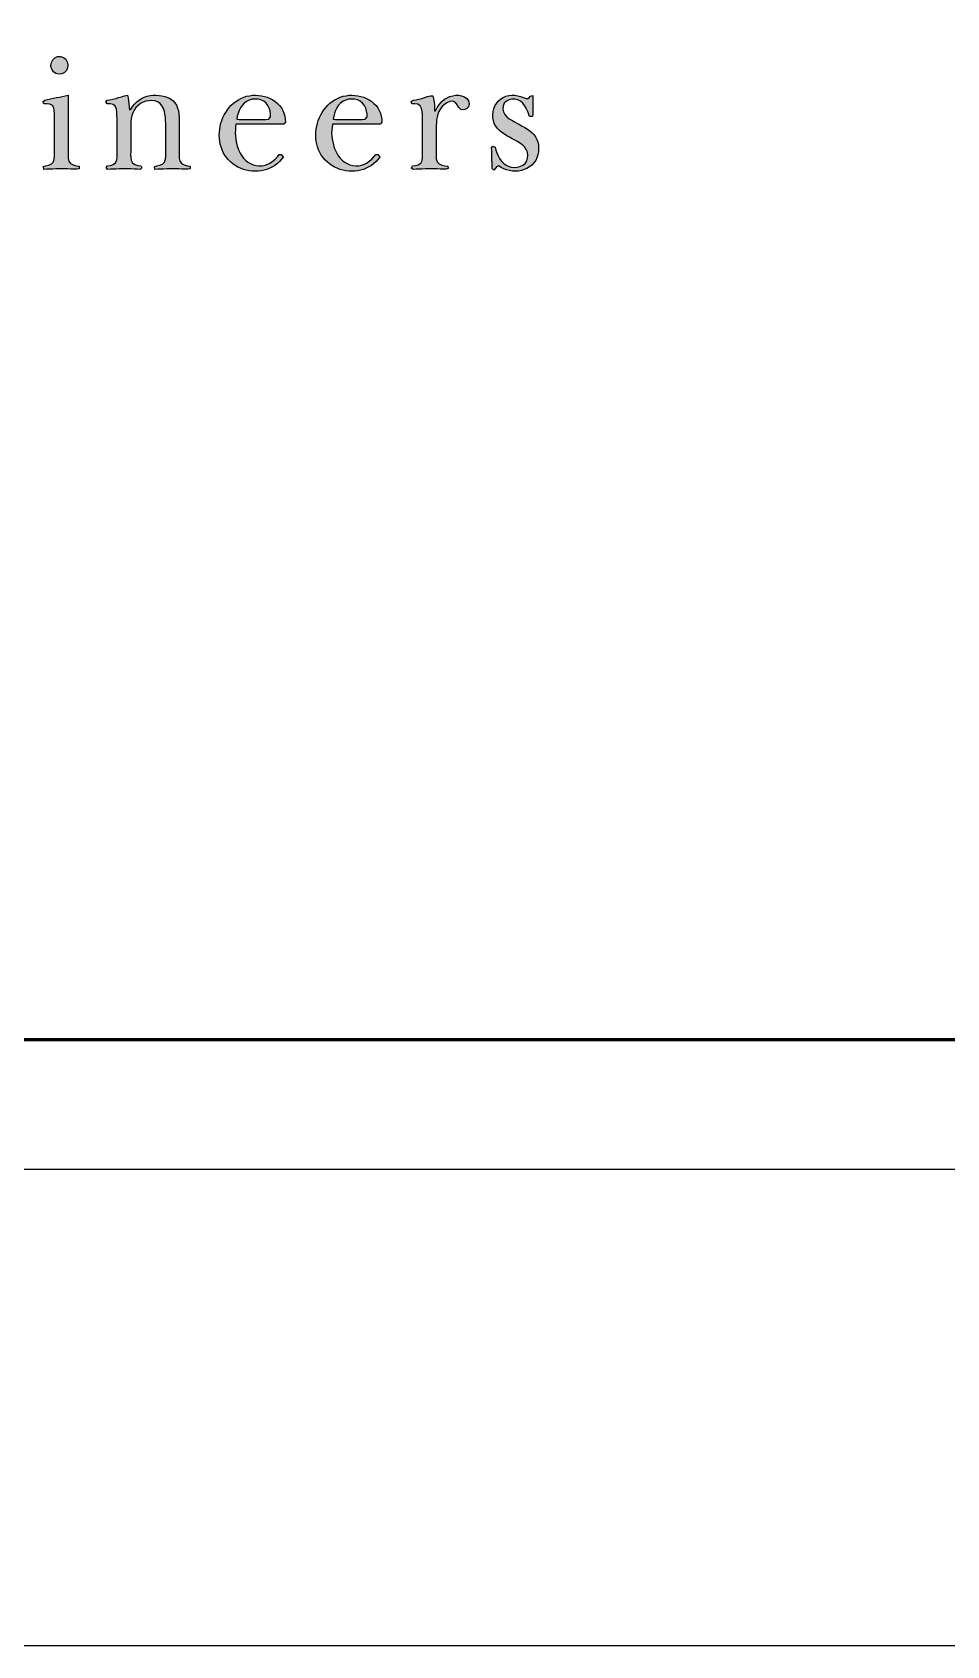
# Model space of a CAD drawing. Header units: millimetres. Extents: x 44 to 16922, y -171 to 5129.
# Drawn here: x 6620.97 to 6642.08, y 1810.74 to 1847.99 of the extents above; entities that cross this region are included whole.
import ezdxf

# ---------------------------------------------------------------- set-up
doc = ezdxf.new("R2010")
doc.units = ezdxf.units.MM
doc.layers.add('CDC-KHUNGTEN', color=7, linetype='Continuous')
doc.layers.add('Form$1$AA-BORD-FORM', color=7, linetype='Continuous')

# ---------------------------------------------------------------- blocks, each defined once
blk = doc.blocks.new('Form$1$SAMOO')
at = {"layer": 'CDC-KHUNGTEN'}
h = blk.add_hatch(color=7, dxfattribs=at)
h.paths.add_polyline_path([(56.28, -11.745), (56.28, -11.825), (56.28, -11.905), (56.28, -11.985), (56.28, -12.065), (56.28, -12.145), (56.28, -12.225), (56.28, -12.305), (56.28, -12.385), (56.28, -12.465), (56.28, -12.545), (56.28, -12.625), (56.28, -12.705), (56.28, -12.785), (56.28, -12.865), (56.28, -12.946), (56.28, -13.026), (56.28, -13.106), (56.28, -13.186), (56.281, -13.266), (56.282, -13.346), (56.286, -13.426), (56.303, -13.504), (56.347, -13.57), (56.416, -13.608), (56.494, -13.627), (56.573, -13.636), (56.578, -13.712), (56.511, -13.724), (56.431, -13.721), (56.351, -13.717), (56.271, -13.714), (56.191, -13.711), (56.111, -13.709), (56.031, -13.711), (55.951, -13.714), (55.871, -13.717), (55.791, -13.721), (55.711, -13.723), (55.631, -13.726), (55.626, -13.651), (55.69, -13.63), (55.769, -13.614), (55.841, -13.581), (55.891, -13.52), (55.912, -13.443), (55.917, -13.363), (55.918, -13.283), (55.919, -13.203), (55.919, -13.123), (55.919, -13.043), (55.919, -12.963), (55.919, -12.883), (55.919, -12.803), (55.919, -12.723), (55.919, -12.643), (55.919, -12.563), (55.919, -12.483), (55.918, -12.403), (55.917, -12.323), (55.915, -12.243), (55.912, -12.163), (55.904, -12.083), (55.865, -12.015), (55.792, -11.982), (55.713, -11.972), (55.633, -11.972), (55.609, -11.917), (55.655, -11.874), (55.733, -11.858), (55.811, -11.842), (55.89, -11.826), (55.968, -11.809), (56.047, -11.793), (56.125, -11.777), (56.203, -11.761)])
h.paths.add_polyline_path([(55.821, -10.947), (55.834, -10.868), (55.87, -10.797), (55.927, -10.742), (56, -10.71), (56.08, -10.707), (56.155, -10.732), (56.217, -10.782), (56.258, -10.85), (56.275, -10.928), (56.269, -11.008), (56.237, -11.081), (56.184, -11.14), (56.113, -11.177), (56.034, -11.183), (55.957, -11.162), (55.892, -11.117), (55.845, -11.052), (55.823, -10.976)])
for points in [[(59.249, -13.184), (59.248, -13.264), (59.248, -13.344), (59.252, -13.424), (59.268, -13.502), (59.312, -13.568), (59.381, -13.607), (59.459, -13.627), (59.538, -13.636), (59.545, -13.71), (59.482, -13.724), (59.402, -13.721), (59.322, -13.718), (59.242, -13.714), (59.162, -13.711), (59.082, -13.709), (59.002, -13.711), (58.922, -13.714), (58.842, -13.717), (58.762, -13.72), (58.682, -13.723), (58.602, -13.726), (58.59, -13.657), (58.649, -13.631), (58.728, -13.617), (58.802, -13.587), (58.856, -13.53), (58.88, -13.454), (58.887, -13.374), (58.888, -13.294), (58.887, -13.214), (58.887, -13.134), (58.887, -13.054), (58.887, -12.974), (58.887, -12.894), (58.887, -12.814), (58.887, -12.734), (58.887, -12.654), (58.887, -12.573), (58.887, -12.493), (58.884, -12.413), (58.879, -12.334), (58.869, -12.254), (58.852, -12.176), (58.827, -12.1), (58.789, -12.03), (58.737, -11.969), (58.671, -11.924), (58.595, -11.898), (58.516, -11.888), (58.436, -11.891), (58.358, -11.906), (58.282, -11.932), (58.211, -11.969), (58.148, -12.018), (58.093, -12.076), (58.046, -12.141), (58.009, -12.212), (57.982, -12.287), (57.964, -12.365), (57.954, -12.444), (57.953, -12.524), (57.953, -12.604), (57.953, -12.684), (57.953, -12.765), (57.953, -12.845), (57.953, -12.925), (57.953, -13.005), (57.953, -13.085), (57.953, -13.165), (57.953, -13.245), (57.952, -13.325), (57.954, -13.405), (57.966, -13.484), (58.002, -13.554), (58.067, -13.6), (58.144, -13.623), (58.223, -13.634), (58.251, -13.688), (58.208, -13.725), (58.128, -13.722), (58.048, -13.719), (57.968, -13.715), (57.889, -13.712), (57.808, -13.709), (57.728, -13.71), (57.648, -13.713), (57.568, -13.716), (57.489, -13.719), (57.409, -13.722), (57.329, -13.725), (57.295, -13.679), (57.332, -13.633), (57.411, -13.622), (57.488, -13.597), (57.55, -13.548), (57.581, -13.475), (57.591, -13.396), (57.593, -13.316), (57.592, -13.235), (57.592, -13.155), (57.592, -13.075), (57.592, -12.995), (57.592, -12.915), (57.592, -12.835), (57.592, -12.755), (57.592, -12.675), (57.592, -12.595), (57.592, -12.515), (57.591, -12.435), (57.589, -12.355), (57.586, -12.275), (57.581, -12.195), (57.571, -12.116), (57.542, -12.041), (57.483, -11.99), (57.405, -11.974), (57.325, -11.973), (57.287, -11.931), (57.32, -11.879), (57.399, -11.866), (57.477, -11.848), (57.554, -11.828), (57.631, -11.806), (57.708, -11.784), (57.785, -11.764), (57.864, -11.746), (57.882, -11.816), (57.893, -11.895), (57.903, -11.974), (57.914, -12.053), (57.925, -12.133), (57.961, -12.108), (58.006, -12.041), (58.056, -11.979), (58.113, -11.923), (58.175, -11.873), (58.243, -11.831), (58.316, -11.797), (58.392, -11.772), (58.47, -11.756), (58.55, -11.747), (58.63, -11.745), (58.71, -11.749), (58.789, -11.759), (58.867, -11.776), (58.942, -11.803), (59.013, -11.84), (59.077, -11.889), (59.131, -11.947), (59.174, -12.014), (59.207, -12.088), (59.229, -12.165), (59.242, -12.244), (59.248, -12.323), (59.249, -12.403), (59.249, -12.483), (59.249, -12.563), (59.249, -12.643), (59.249, -12.724), (59.249, -12.804), (59.249, -12.884), (59.249, -12.964), (59.249, -13.044), (59.249, -13.124)], [(65.751, -12.659), (65.751, -12.579), (65.751, -12.499), (65.75, -12.419), (65.748, -12.339), (65.744, -12.259), (65.737, -12.179), (65.721, -12.101), (65.687, -12.029), (65.622, -11.984), (65.543, -11.973), (65.463, -11.973), (65.445, -11.911), (65.497, -11.879), (65.576, -11.866), (65.654, -11.849), (65.731, -11.828), (65.808, -11.805), (65.885, -11.782), (65.962, -11.759), (66.024, -11.765), (66.042, -11.843), (66.055, -11.922), (66.064, -12.002), (66.069, -12.082), (66.07, -12.162), (66.092, -12.165), (66.127, -12.093), (66.17, -12.025), (66.218, -11.962), (66.274, -11.905), (66.337, -11.854), (66.405, -11.813), (66.478, -11.781), (66.555, -11.759), (66.634, -11.747), (66.714, -11.745), (66.793, -11.757), (66.868, -11.785), (66.933, -11.831), (66.979, -11.896), (66.994, -11.974), (66.977, -12.051), (66.927, -12.112), (66.852, -12.139), (66.775, -12.123), (66.717, -12.069), (66.676, -12.001), (66.628, -11.937), (66.555, -11.906), (66.476, -11.915), (66.402, -11.944), (66.335, -11.988), (66.276, -12.042), (66.226, -12.104), (66.188, -12.175), (66.16, -12.25), (66.14, -12.327), (66.126, -12.406), (66.118, -12.486), (66.114, -12.566), (66.112, -12.646), (66.112, -12.726), (66.112, -12.806), (66.112, -12.886), (66.112, -12.966), (66.112, -13.046), (66.112, -13.126), (66.111, -13.206), (66.111, -13.286), (66.111, -13.366), (66.116, -13.446), (66.138, -13.523), (66.19, -13.582), (66.263, -13.614), (66.341, -13.629), (66.421, -13.636), (66.435, -13.703), (66.378, -13.724), (66.298, -13.722), (66.218, -13.718), (66.138, -13.715), (66.058, -13.712), (65.978, -13.71), (65.898, -13.71), (65.818, -13.713), (65.738, -13.716), (65.658, -13.719), (65.578, -13.722), (65.498, -13.725), (65.453, -13.69), (65.479, -13.634), (65.558, -13.624), (65.635, -13.602), (65.701, -13.557), (65.737, -13.486), (65.749, -13.407), (65.751, -13.327), (65.751, -13.247), (65.751, -13.167), (65.751, -13.087), (65.751, -13.007), (65.751, -12.927), (65.751, -12.847), (65.751, -12.767), (65.751, -12.687)], [(67.653, -13.745), (67.61, -13.707), (67.608, -13.627), (67.605, -13.547), (67.603, -13.467), (67.601, -13.387), (67.599, -13.307), (67.597, -13.227), (67.595, -13.147), (67.63, -13.103), (67.686, -13.134), (67.708, -13.211), (67.735, -13.287), (67.766, -13.36), (67.805, -13.431), (67.85, -13.496), (67.904, -13.555), (67.967, -13.605), (68.038, -13.642), (68.114, -13.664), (68.194, -13.673), (68.274, -13.668), (68.351, -13.65), (68.424, -13.617), (68.486, -13.567), (68.531, -13.501), (68.556, -13.425), (68.562, -13.345), (68.55, -13.266), (68.52, -13.192), (68.474, -13.127), (68.417, -13.072), (68.352, -13.024), (68.284, -12.982), (68.214, -12.944), (68.143, -12.906), (68.073, -12.868), (68.003, -12.828), (67.935, -12.786), (67.87, -12.74), (67.808, -12.689), (67.752, -12.632), (67.704, -12.568), (67.666, -12.497), (67.64, -12.422), (67.627, -12.343), (67.624, -12.263), (67.632, -12.183), (67.651, -12.106), (67.681, -12.032), (67.722, -11.963), (67.773, -11.901), (67.833, -11.849), (67.901, -11.806), (67.974, -11.774), (68.052, -11.754), (68.131, -11.745), (68.211, -11.747), (68.29, -11.758), (68.368, -11.776), (68.445, -11.801), (68.518, -11.833), (68.581, -11.833), (68.63, -11.771), (68.698, -11.752), (68.696, -11.832), (68.695, -11.912), (68.694, -11.992), (68.693, -12.072), (68.692, -12.152), (68.691, -12.232), (68.687, -12.31), (68.607, -12.31), (68.579, -12.236), (68.55, -12.162), (68.516, -12.089), (68.476, -12.02), (68.426, -11.958), (68.365, -11.905), (68.294, -11.869), (68.217, -11.851), (68.137, -11.849), (68.059, -11.866), (67.988, -11.903), (67.933, -11.961), (67.902, -12.034), (67.896, -12.114), (67.911, -12.192), (67.947, -12.263), (68, -12.323), (68.063, -12.373), (68.131, -12.415), (68.201, -12.453), (68.271, -12.491), (68.341, -12.53), (68.411, -12.569), (68.481, -12.608), (68.549, -12.651), (68.614, -12.697), (68.675, -12.748), (68.73, -12.807), (68.775, -12.873), (68.81, -12.945), (68.833, -13.021), (68.846, -13.1), (68.85, -13.18), (68.846, -13.26), (68.832, -13.339), (68.806, -13.414), (68.771, -13.486), (68.725, -13.552), (68.67, -13.61), (68.608, -13.66), (68.539, -13.701), (68.466, -13.733), (68.389, -13.757), (68.311, -13.771), (68.231, -13.776), (68.151, -13.772), (68.072, -13.76), (67.994, -13.74), (67.919, -13.712), (67.848, -13.676), (67.781, -13.632), (67.726, -13.655), (67.676, -13.717)]]:
    blk.add_hatch(color=7, dxfattribs=at).paths.add_polyline_path(points)
h = blk.add_hatch(color=7, dxfattribs=at)
h.paths.add_polyline_path([(61.483, -12.395), (61.563, -12.397), (61.641, -12.383), (61.689, -12.324), (61.688, -12.244), (61.676, -12.165), (61.654, -12.088), (61.618, -12.017), (61.568, -11.954), (61.505, -11.905), (61.432, -11.872), (61.355, -11.853), (61.275, -11.848), (61.195, -11.854), (61.117, -11.874), (61.045, -11.908), (60.981, -11.956), (60.927, -12.015), (60.884, -12.082), (60.849, -12.154), (60.822, -12.229), (60.8, -12.306), (60.784, -12.385), (60.851, -12.395), (60.931, -12.395), (61.011, -12.395), (61.092, -12.395), (61.172, -12.395), (61.252, -12.395), (61.332, -12.395), (61.412, -12.395)], flags=16)
h.paths.add_polyline_path([(62.034, -13.395), (61.983, -13.457), (61.929, -13.515), (61.87, -13.57), (61.807, -13.619), (61.739, -13.662), (61.668, -13.698), (61.593, -13.727), (61.517, -13.749), (61.438, -13.764), (61.358, -13.773), (61.278, -13.776), (61.198, -13.772), (61.119, -13.763), (61.04, -13.748), (60.963, -13.726), (60.888, -13.698), (60.816, -13.664), (60.747, -13.624), (60.681, -13.578), (60.62, -13.527), (60.563, -13.47), (60.512, -13.409), (60.466, -13.343), (60.427, -13.274), (60.393, -13.201), (60.366, -13.126), (60.345, -13.048), (60.33, -12.97), (60.321, -12.89), (60.319, -12.81), (60.322, -12.73), (60.33, -12.651), (60.344, -12.572), (60.363, -12.494), (60.387, -12.418), (60.417, -12.344), (60.451, -12.271), (60.491, -12.202), (60.536, -12.136), (60.586, -12.073), (60.64, -12.014), (60.699, -11.96), (60.762, -11.911), (60.829, -11.867), (60.899, -11.829), (60.973, -11.798), (61.049, -11.774), (61.128, -11.757), (61.207, -11.747), (61.287, -11.745), (61.367, -11.749), (61.446, -11.759), (61.525, -11.776), (61.601, -11.799), (61.675, -11.829), (61.746, -11.866), (61.813, -11.91), (61.874, -11.962), (61.929, -12.02), (61.977, -12.084), (62.016, -12.154), (62.046, -12.228), (62.068, -12.305), (62.081, -12.384), (62.086, -12.464), (62.043, -12.518), (61.963, -12.516), (61.883, -12.516), (61.803, -12.516), (61.723, -12.516), (61.643, -12.516), (61.563, -12.516), (61.483, -12.516), (61.403, -12.516), (61.323, -12.516), (61.243, -12.516), (61.163, -12.516), (61.083, -12.516), (61.002, -12.516), (60.922, -12.516), (60.842, -12.516), (60.762, -12.516), (60.754, -12.594), (60.748, -12.674), (60.744, -12.753), (60.748, -12.833), (60.757, -12.913), (60.77, -12.992), (60.789, -13.07), (60.813, -13.146), (60.842, -13.22), (60.878, -13.292), (60.919, -13.361), (60.968, -13.424), (61.023, -13.482), (61.085, -13.532), (61.154, -13.573), (61.228, -13.604), (61.306, -13.623), (61.385, -13.632), (61.465, -13.629), (61.543, -13.613), (61.618, -13.585), (61.689, -13.548), (61.755, -13.502), (61.816, -13.45), (61.872, -13.393), (61.923, -13.331), (61.974, -13.331), (62.029, -13.389)])
h = blk.add_hatch(color=7, dxfattribs=at)
h.paths.add_polyline_path([(64.06, -12.395), (64.14, -12.397), (64.219, -12.384), (64.267, -12.325), (64.266, -12.245), (64.255, -12.166), (64.232, -12.089), (64.197, -12.017), (64.147, -11.955), (64.084, -11.906), (64.012, -11.872), (63.934, -11.853), (63.854, -11.848), (63.774, -11.854), (63.697, -11.873), (63.624, -11.907), (63.56, -11.955), (63.506, -12.014), (63.462, -12.081), (63.427, -12.153), (63.4, -12.228), (63.378, -12.305), (63.361, -12.383), (63.427, -12.395), (63.507, -12.395), (63.587, -12.395), (63.667, -12.395), (63.747, -12.395), (63.827, -12.395), (63.907, -12.395), (63.987, -12.395)], flags=16)
h.paths.add_polyline_path([(64.612, -13.395), (64.562, -13.457), (64.507, -13.515), (64.448, -13.569), (64.385, -13.619), (64.317, -13.662), (64.246, -13.698), (64.172, -13.727), (64.095, -13.749), (64.016, -13.764), (63.937, -13.773), (63.857, -13.776), (63.777, -13.773), (63.697, -13.763), (63.619, -13.748), (63.542, -13.726), (63.467, -13.698), (63.394, -13.664), (63.325, -13.624), (63.259, -13.578), (63.198, -13.527), (63.142, -13.47), (63.09, -13.409), (63.045, -13.343), (63.005, -13.274), (62.971, -13.201), (62.944, -13.126), (62.923, -13.049), (62.908, -12.97), (62.899, -12.891), (62.897, -12.811), (62.899, -12.731), (62.908, -12.651), (62.921, -12.572), (62.94, -12.494), (62.965, -12.418), (62.994, -12.344), (63.029, -12.272), (63.069, -12.202), (63.114, -12.136), (63.163, -12.073), (63.217, -12.014), (63.276, -11.96), (63.339, -11.911), (63.406, -11.867), (63.477, -11.829), (63.551, -11.798), (63.627, -11.774), (63.705, -11.757), (63.784, -11.747), (63.864, -11.745), (63.944, -11.749), (64.024, -11.759), (64.102, -11.776), (64.179, -11.799), (64.253, -11.829), (64.324, -11.866), (64.39, -11.91), (64.452, -11.962), (64.507, -12.02), (64.554, -12.084), (64.593, -12.154), (64.624, -12.228), (64.645, -12.305), (64.658, -12.384), (64.663, -12.464), (64.621, -12.518), (64.541, -12.516), (64.461, -12.516), (64.381, -12.516), (64.3, -12.516), (64.22, -12.516), (64.14, -12.516), (64.06, -12.516), (63.98, -12.516), (63.9, -12.516), (63.82, -12.516), (63.74, -12.516), (63.66, -12.516), (63.58, -12.516), (63.5, -12.516), (63.42, -12.516), (63.34, -12.516), (63.332, -12.594), (63.326, -12.674), (63.321, -12.754), (63.325, -12.834), (63.334, -12.913), (63.348, -12.992), (63.367, -13.07), (63.39, -13.146), (63.42, -13.221), (63.455, -13.292), (63.497, -13.361), (63.546, -13.424), (63.601, -13.482), (63.663, -13.532), (63.732, -13.573), (63.806, -13.604), (63.883, -13.623), (63.963, -13.632), (64.043, -13.629), (64.121, -13.613), (64.196, -13.585), (64.267, -13.548), (64.333, -13.502), (64.393, -13.45), (64.449, -13.393), (64.5, -13.331), (64.552, -13.331), (64.607, -13.389)])
at = {"layer": 'CDC-KHUNGTEN', "color": 7}
for points in [[(55.821, -10.947), (55.834, -10.868), (55.87, -10.797), (55.927, -10.742), (56, -10.71), (56.08, -10.707), (56.155, -10.732), (56.217, -10.782), (56.258, -10.85), (56.275, -10.928), (56.269, -11.008), (56.237, -11.081), (56.184, -11.14), (56.113, -11.177), (56.034, -11.183), (55.957, -11.162), (55.892, -11.117), (55.845, -11.052), (55.823, -10.976)], [(56.28, -11.745), (56.28, -11.825), (56.28, -11.905), (56.28, -11.985), (56.28, -12.065), (56.28, -12.145), (56.28, -12.225), (56.28, -12.305), (56.28, -12.385), (56.28, -12.465), (56.28, -12.545), (56.28, -12.625), (56.28, -12.705), (56.28, -12.785), (56.28, -12.865), (56.28, -12.946), (56.28, -13.026), (56.28, -13.106), (56.28, -13.186), (56.281, -13.266), (56.282, -13.346), (56.286, -13.426), (56.303, -13.504), (56.347, -13.57), (56.416, -13.608), (56.494, -13.627), (56.573, -13.636), (56.578, -13.712), (56.511, -13.724), (56.431, -13.721), (56.351, -13.717), (56.271, -13.714), (56.191, -13.711), (56.111, -13.709), (56.031, -13.711), (55.951, -13.714), (55.871, -13.717), (55.791, -13.721), (55.711, -13.723), (55.631, -13.726), (55.626, -13.651), (55.69, -13.63), (55.769, -13.614), (55.841, -13.581), (55.891, -13.52), (55.912, -13.443), (55.917, -13.363), (55.918, -13.283), (55.919, -13.203), (55.919, -13.123), (55.919, -13.043), (55.919, -12.963), (55.919, -12.883), (55.919, -12.803), (55.919, -12.723), (55.919, -12.643), (55.919, -12.563), (55.919, -12.483), (55.918, -12.403), (55.917, -12.323), (55.915, -12.243), (55.912, -12.163), (55.904, -12.083), (55.865, -12.015), (55.792, -11.982), (55.713, -11.972), (55.633, -11.972), (55.609, -11.917), (55.655, -11.874), (55.733, -11.858), (55.811, -11.842), (55.89, -11.826), (55.968, -11.809), (56.047, -11.793), (56.125, -11.777), (56.203, -11.761)], [(59.249, -13.184), (59.248, -13.264), (59.248, -13.344), (59.252, -13.424), (59.268, -13.502), (59.312, -13.568), (59.381, -13.607), (59.459, -13.627), (59.538, -13.636), (59.545, -13.71), (59.482, -13.724), (59.402, -13.721), (59.322, -13.718), (59.242, -13.714), (59.162, -13.711), (59.082, -13.709), (59.002, -13.711), (58.922, -13.714), (58.842, -13.717), (58.762, -13.72), (58.682, -13.723), (58.602, -13.726), (58.59, -13.657), (58.649, -13.631), (58.728, -13.617), (58.802, -13.587), (58.856, -13.53), (58.88, -13.454), (58.887, -13.374), (58.888, -13.294), (58.887, -13.214), (58.887, -13.134), (58.887, -13.054), (58.887, -12.974), (58.887, -12.894), (58.887, -12.814), (58.887, -12.734), (58.887, -12.654), (58.887, -12.573), (58.887, -12.493), (58.884, -12.413), (58.879, -12.334), (58.869, -12.254), (58.852, -12.176), (58.827, -12.1), (58.789, -12.03), (58.737, -11.969), (58.671, -11.924), (58.595, -11.898), (58.516, -11.888), (58.436, -11.891), (58.358, -11.906), (58.282, -11.932), (58.211, -11.969), (58.148, -12.018), (58.093, -12.076), (58.046, -12.141), (58.009, -12.212), (57.982, -12.287), (57.964, -12.365), (57.954, -12.444), (57.953, -12.524), (57.953, -12.604), (57.953, -12.684), (57.953, -12.765), (57.953, -12.845), (57.953, -12.925), (57.953, -13.005), (57.953, -13.085), (57.953, -13.165), (57.953, -13.245), (57.952, -13.325), (57.954, -13.405), (57.966, -13.484), (58.002, -13.554), (58.067, -13.6), (58.144, -13.623), (58.223, -13.634), (58.251, -13.688), (58.208, -13.725), (58.128, -13.722), (58.048, -13.719), (57.968, -13.715), (57.889, -13.712), (57.808, -13.709), (57.728, -13.71), (57.648, -13.713), (57.568, -13.716), (57.489, -13.719), (57.409, -13.722), (57.329, -13.725), (57.295, -13.679), (57.332, -13.633), (57.411, -13.622), (57.488, -13.597), (57.55, -13.548), (57.581, -13.475), (57.591, -13.396), (57.593, -13.316), (57.592, -13.235), (57.592, -13.155), (57.592, -13.075), (57.592, -12.995), (57.592, -12.915), (57.592, -12.835), (57.592, -12.755), (57.592, -12.675), (57.592, -12.595), (57.592, -12.515), (57.591, -12.435), (57.589, -12.355), (57.586, -12.275), (57.581, -12.195), (57.571, -12.116), (57.542, -12.041), (57.483, -11.99), (57.405, -11.974), (57.325, -11.973), (57.287, -11.931), (57.32, -11.879), (57.399, -11.866), (57.477, -11.848), (57.554, -11.828), (57.631, -11.806), (57.708, -11.784), (57.785, -11.764), (57.864, -11.746), (57.882, -11.816), (57.893, -11.895), (57.903, -11.974), (57.914, -12.053), (57.925, -12.133), (57.961, -12.108), (58.006, -12.041), (58.056, -11.979), (58.113, -11.923), (58.175, -11.873), (58.243, -11.831), (58.316, -11.797), (58.392, -11.772), (58.47, -11.756), (58.55, -11.747), (58.63, -11.745), (58.71, -11.749), (58.789, -11.759), (58.867, -11.776), (58.942, -11.803), (59.013, -11.84), (59.077, -11.889), (59.131, -11.947), (59.174, -12.014), (59.207, -12.088), (59.229, -12.165), (59.242, -12.244), (59.248, -12.323), (59.249, -12.403), (59.249, -12.483), (59.249, -12.563), (59.249, -12.643), (59.249, -12.724), (59.249, -12.804), (59.249, -12.884), (59.249, -12.964), (59.249, -13.044), (59.249, -13.124)], [(62.034, -13.395), (61.983, -13.457), (61.929, -13.515), (61.87, -13.57), (61.807, -13.619), (61.739, -13.662), (61.668, -13.698), (61.593, -13.727), (61.517, -13.749), (61.438, -13.764), (61.358, -13.773), (61.278, -13.776), (61.198, -13.772), (61.119, -13.763), (61.04, -13.748), (60.963, -13.726), (60.888, -13.698), (60.816, -13.664), (60.747, -13.624), (60.681, -13.578), (60.62, -13.527), (60.563, -13.47), (60.512, -13.409), (60.466, -13.343), (60.427, -13.274), (60.393, -13.201), (60.366, -13.126), (60.345, -13.048), (60.33, -12.97), (60.321, -12.89), (60.319, -12.81), (60.322, -12.73), (60.33, -12.651), (60.344, -12.572), (60.363, -12.494), (60.387, -12.418), (60.417, -12.344), (60.451, -12.271), (60.491, -12.202), (60.536, -12.136), (60.586, -12.073), (60.64, -12.014), (60.699, -11.96), (60.762, -11.911), (60.829, -11.867), (60.899, -11.829), (60.973, -11.798), (61.049, -11.774), (61.128, -11.757), (61.207, -11.747), (61.287, -11.745), (61.367, -11.749), (61.446, -11.759), (61.525, -11.776), (61.601, -11.799), (61.675, -11.829), (61.746, -11.866), (61.813, -11.91), (61.874, -11.962), (61.929, -12.02), (61.977, -12.084), (62.016, -12.154), (62.046, -12.228), (62.068, -12.305), (62.081, -12.384), (62.086, -12.464), (62.043, -12.518), (61.963, -12.516), (61.883, -12.516), (61.803, -12.516), (61.723, -12.516), (61.643, -12.516), (61.563, -12.516), (61.483, -12.516), (61.403, -12.516), (61.323, -12.516), (61.243, -12.516), (61.163, -12.516), (61.083, -12.516), (61.002, -12.516), (60.922, -12.516), (60.842, -12.516), (60.762, -12.516), (60.754, -12.594), (60.748, -12.674), (60.744, -12.753), (60.748, -12.833), (60.757, -12.913), (60.77, -12.992), (60.789, -13.07), (60.813, -13.146), (60.842, -13.22), (60.878, -13.292), (60.919, -13.361), (60.968, -13.424), (61.023, -13.482), (61.085, -13.532), (61.154, -13.573), (61.228, -13.604), (61.306, -13.623), (61.385, -13.632), (61.465, -13.629), (61.543, -13.613), (61.618, -13.585), (61.689, -13.548), (61.755, -13.502), (61.816, -13.45), (61.872, -13.393), (61.923, -13.331), (61.974, -13.331), (62.029, -13.389)], [(61.483, -12.395), (61.563, -12.397), (61.641, -12.383), (61.689, -12.324), (61.688, -12.244), (61.676, -12.165), (61.654, -12.088), (61.618, -12.017), (61.568, -11.954), (61.505, -11.905), (61.432, -11.872), (61.355, -11.853), (61.275, -11.848), (61.195, -11.854), (61.117, -11.874), (61.045, -11.908), (60.981, -11.956), (60.927, -12.015), (60.884, -12.082), (60.849, -12.154), (60.822, -12.229), (60.8, -12.306), (60.784, -12.385), (60.851, -12.395), (60.931, -12.395), (61.011, -12.395), (61.092, -12.395), (61.172, -12.395), (61.252, -12.395), (61.332, -12.395), (61.412, -12.395)], [(64.612, -13.395), (64.562, -13.457), (64.507, -13.515), (64.448, -13.569), (64.385, -13.619), (64.317, -13.662), (64.246, -13.698), (64.172, -13.727), (64.095, -13.749), (64.016, -13.764), (63.937, -13.773), (63.857, -13.776), (63.777, -13.773), (63.697, -13.763), (63.619, -13.748), (63.542, -13.726), (63.467, -13.698), (63.394, -13.664), (63.325, -13.624), (63.259, -13.578), (63.198, -13.527), (63.142, -13.47), (63.09, -13.409), (63.045, -13.343), (63.005, -13.274), (62.971, -13.201), (62.944, -13.126), (62.923, -13.049), (62.908, -12.97), (62.899, -12.891), (62.897, -12.811), (62.899, -12.731), (62.908, -12.651), (62.921, -12.572), (62.94, -12.494), (62.965, -12.418), (62.994, -12.344), (63.029, -12.272), (63.069, -12.202), (63.114, -12.136), (63.163, -12.073), (63.217, -12.014), (63.276, -11.96), (63.339, -11.911), (63.406, -11.867), (63.477, -11.829), (63.551, -11.798), (63.627, -11.774), (63.705, -11.757), (63.784, -11.747), (63.864, -11.745), (63.944, -11.749), (64.024, -11.759), (64.102, -11.776), (64.179, -11.799), (64.253, -11.829), (64.324, -11.866), (64.39, -11.91), (64.452, -11.962), (64.507, -12.02), (64.554, -12.084), (64.593, -12.154), (64.624, -12.228), (64.645, -12.305), (64.658, -12.384), (64.663, -12.464), (64.621, -12.518), (64.541, -12.516), (64.461, -12.516), (64.381, -12.516), (64.3, -12.516), (64.22, -12.516), (64.14, -12.516), (64.06, -12.516), (63.98, -12.516), (63.9, -12.516), (63.82, -12.516), (63.74, -12.516), (63.66, -12.516), (63.58, -12.516), (63.5, -12.516), (63.42, -12.516), (63.34, -12.516), (63.332, -12.594), (63.326, -12.674), (63.321, -12.754), (63.325, -12.834), (63.334, -12.913), (63.348, -12.992), (63.367, -13.07), (63.39, -13.146), (63.42, -13.221), (63.455, -13.292), (63.497, -13.361), (63.546, -13.424), (63.601, -13.482), (63.663, -13.532), (63.732, -13.573), (63.806, -13.604), (63.883, -13.623), (63.963, -13.632), (64.043, -13.629), (64.121, -13.613), (64.196, -13.585), (64.267, -13.548), (64.333, -13.502), (64.393, -13.45), (64.449, -13.393), (64.5, -13.331), (64.552, -13.331), (64.607, -13.389)], [(64.06, -12.395), (64.14, -12.397), (64.219, -12.384), (64.267, -12.325), (64.266, -12.245), (64.255, -12.166), (64.232, -12.089), (64.197, -12.017), (64.147, -11.955), (64.084, -11.906), (64.012, -11.872), (63.934, -11.853), (63.854, -11.848), (63.774, -11.854), (63.697, -11.873), (63.624, -11.907), (63.56, -11.955), (63.506, -12.014), (63.462, -12.081), (63.427, -12.153), (63.4, -12.228), (63.378, -12.305), (63.361, -12.383), (63.427, -12.395), (63.507, -12.395), (63.587, -12.395), (63.667, -12.395), (63.747, -12.395), (63.827, -12.395), (63.907, -12.395), (63.987, -12.395)], [(65.751, -12.659), (65.751, -12.579), (65.751, -12.499), (65.75, -12.419), (65.748, -12.339), (65.744, -12.259), (65.737, -12.179), (65.721, -12.101), (65.687, -12.029), (65.622, -11.984), (65.543, -11.973), (65.463, -11.973), (65.445, -11.911), (65.497, -11.879), (65.576, -11.866), (65.654, -11.849), (65.731, -11.828), (65.808, -11.805), (65.885, -11.782), (65.962, -11.759), (66.024, -11.765), (66.042, -11.843), (66.055, -11.922), (66.064, -12.002), (66.069, -12.082), (66.07, -12.162), (66.092, -12.165), (66.127, -12.093), (66.17, -12.025), (66.218, -11.962), (66.274, -11.905), (66.337, -11.854), (66.405, -11.813), (66.478, -11.781), (66.555, -11.759), (66.634, -11.747), (66.714, -11.745), (66.793, -11.757), (66.868, -11.785), (66.933, -11.831), (66.979, -11.896), (66.994, -11.974), (66.977, -12.051), (66.927, -12.112), (66.852, -12.139), (66.775, -12.123), (66.717, -12.069), (66.676, -12.001), (66.628, -11.937), (66.555, -11.906), (66.476, -11.915), (66.402, -11.944), (66.335, -11.988), (66.276, -12.042), (66.226, -12.104), (66.188, -12.175), (66.16, -12.25), (66.14, -12.327), (66.126, -12.406), (66.118, -12.486), (66.114, -12.566), (66.112, -12.646), (66.112, -12.726), (66.112, -12.806), (66.112, -12.886), (66.112, -12.966), (66.112, -13.046), (66.112, -13.126), (66.111, -13.206), (66.111, -13.286), (66.111, -13.366), (66.116, -13.446), (66.138, -13.523), (66.19, -13.582), (66.263, -13.614), (66.341, -13.629), (66.421, -13.636), (66.435, -13.703), (66.378, -13.724), (66.298, -13.722), (66.218, -13.718), (66.138, -13.715), (66.058, -13.712), (65.978, -13.71), (65.898, -13.71), (65.818, -13.713), (65.738, -13.716), (65.658, -13.719), (65.578, -13.722), (65.498, -13.725), (65.453, -13.69), (65.479, -13.634), (65.558, -13.624), (65.635, -13.602), (65.701, -13.557), (65.737, -13.486), (65.749, -13.407), (65.751, -13.327), (65.751, -13.247), (65.751, -13.167), (65.751, -13.087), (65.751, -13.007), (65.751, -12.927), (65.751, -12.847), (65.751, -12.767), (65.751, -12.687)], [(67.653, -13.745), (67.61, -13.707), (67.608, -13.627), (67.605, -13.547), (67.603, -13.467), (67.601, -13.387), (67.599, -13.307), (67.597, -13.227), (67.595, -13.147), (67.63, -13.103), (67.686, -13.134), (67.708, -13.211), (67.735, -13.287), (67.766, -13.36), (67.805, -13.431), (67.85, -13.496), (67.904, -13.555), (67.967, -13.605), (68.038, -13.642), (68.114, -13.664), (68.194, -13.673), (68.274, -13.668), (68.351, -13.65), (68.424, -13.617), (68.486, -13.567), (68.531, -13.501), (68.556, -13.425), (68.562, -13.345), (68.55, -13.266), (68.52, -13.192), (68.474, -13.127), (68.417, -13.072), (68.352, -13.024), (68.284, -12.982), (68.214, -12.944), (68.143, -12.906), (68.073, -12.868), (68.003, -12.828), (67.935, -12.786), (67.87, -12.74), (67.808, -12.689), (67.752, -12.632), (67.704, -12.568), (67.666, -12.497), (67.64, -12.422), (67.627, -12.343), (67.624, -12.263), (67.632, -12.183), (67.651, -12.106), (67.681, -12.032), (67.722, -11.963), (67.773, -11.901), (67.833, -11.849), (67.901, -11.806), (67.974, -11.774), (68.052, -11.754), (68.131, -11.745), (68.211, -11.747), (68.29, -11.758), (68.368, -11.776), (68.445, -11.801), (68.518, -11.833), (68.581, -11.833), (68.63, -11.771), (68.698, -11.752), (68.696, -11.832), (68.695, -11.912), (68.694, -11.992), (68.693, -12.072), (68.692, -12.152), (68.691, -12.232), (68.687, -12.31), (68.607, -12.31), (68.579, -12.236), (68.55, -12.162), (68.516, -12.089), (68.476, -12.02), (68.426, -11.958), (68.365, -11.905), (68.294, -11.869), (68.217, -11.851), (68.137, -11.849), (68.059, -11.866), (67.988, -11.903), (67.933, -11.961), (67.902, -12.034), (67.896, -12.114), (67.911, -12.192), (67.947, -12.263), (68, -12.323), (68.063, -12.373), (68.131, -12.415), (68.201, -12.453), (68.271, -12.491), (68.341, -12.53), (68.411, -12.569), (68.481, -12.608), (68.549, -12.651), (68.614, -12.697), (68.675, -12.748), (68.73, -12.807), (68.775, -12.873), (68.81, -12.945), (68.833, -13.021), (68.846, -13.1), (68.85, -13.18), (68.846, -13.26), (68.832, -13.339), (68.806, -13.414), (68.771, -13.486), (68.725, -13.552), (68.67, -13.61), (68.608, -13.66), (68.539, -13.701), (68.466, -13.733), (68.389, -13.757), (68.311, -13.771), (68.231, -13.776), (68.151, -13.772), (68.072, -13.76), (67.994, -13.74), (67.919, -13.712), (67.848, -13.676), (67.781, -13.632), (67.726, -13.655), (67.676, -13.717)]]:
    blk.add_lwpolyline(points, close=True, dxfattribs=at)
blk = doc.blocks.new('dgfh')
at = {"layer": 'CDC-KHUNGTEN', "color": 8}
blk.add_lwpolyline([(288.959, -3), (368, -3), (368, 569), (-432, 569), (-432, -3), (288.959, -3)], dxfattribs=at)
at = {"layer": 'CDC-KHUNGTEN', "color": 255, "lineweight": 60}
blk.add_lwpolyline([(365, 56), (-429, 56), (-429, 0), (365, 0)], close=True, dxfattribs=at)
at = {"layer": 'Defpoints', "color": 1, "ltscale": 0.2}
blk.add_lwpolyline([(-462, -14), (-462, 580), (379, 580), (379, -14), (-462, -14)], close=True, dxfattribs=at)
at = {"layer": 'Form$1$AA-BORD-FORM', "xscale": 0.8640000000000002, "yscale": 0.8640000000000002, "zscale": 0.8640000000000002}
blk.add_blockref('Form$1$SAMOO', (-148.073, 31.946), dxfattribs=at)

msp = doc.modelspace()

# ---------------------------------------------------------------- block references
at = {"layer": 'CDC-KHUNGTEN'}
msp.add_blockref('dgfh', (6721.246, 1824.74), dxfattribs=at)

doc.saveas('drawing.dxf')
